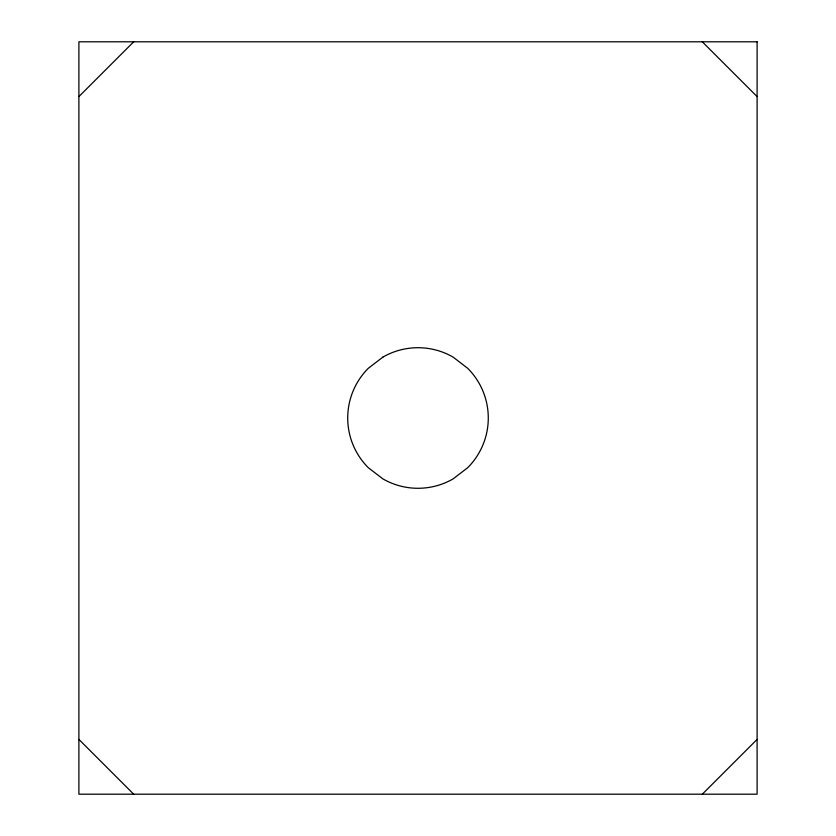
<?xml version="1.0" encoding="UTF-8"?>
<svg xmlns="http://www.w3.org/2000/svg" width="836" height="836" viewBox="0 0 836 836"><rect width="100%" height="100%" fill="white"/><g stroke="black" fill="none" stroke-linecap="round" stroke-linejoin="round"><path stroke-width="1.25" d="M78.897 96.589L133.697 41.8M702.303 794.2L757.102 739.411M702.303 41.8L757.102 96.589M78.897 739.411L133.697 794.2M382.857 357.129L368.3 368.3A70.297 70.297 0 0 0 368.3 467.7L382.857 478.871A70.297 70.297 0 0 0 453.143 478.871L467.7 467.7A70.297 70.297 0 0 0 467.7 368.3L453.143 357.129A70.297 70.297 0 0 0 382.857 357.129M757.102 41.8L78.897 41.8L78.897 794.2L757.102 794.2L757.102 41.8"/></g></svg>
